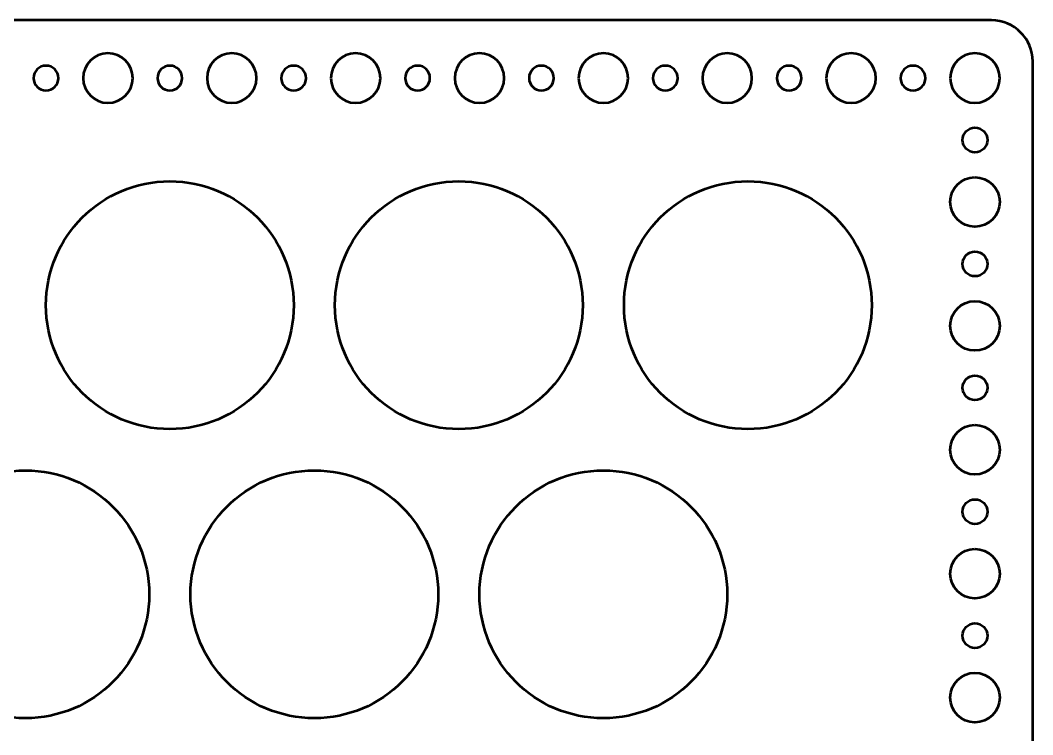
# Model space of a CAD drawing. Header units: centimetres. Extents: x -10.4 to 10.4, y -10.4 to 10.4.
# Drawn here: x -1.81 to 10.45, y 1.8 to 10.45 of the extents above; entities that cross this region are included whole.
import ezdxf

# ---------------------------------------------------------------- set-up
doc = ezdxf.new("R2010")
doc.units = ezdxf.units.CM
doc.header["$MEASUREMENT"] = 0
doc.layers.add('Layer 1', color=7, linetype='Continuous')

msp = doc.modelspace()

# ---------------------------------------------------------------- linework, layer by layer
at = {"layer": 'Layer 1', "lineweight": 53}
for centre, major_axis in [((9.75, 9), (0, 0.15)), ((0.00004, 6.99996), (0, 1.50004)), ((3.50004, 6.99996), (0, 1.50004)), ((7.00004, 6.99996), (0, 1.50004)), ((9.75001, 8.24999), (0, 0.30001)), ((9.75, 7.5), (0, 0.15)), ((9.75001, 6.74999), (0, 0.30001)), ((9.75, 6), (0, 0.15)), ((9.75001, 5.24999), (0, 0.30001)), ((-1.74996, 3.49996), (0, 1.50004)), ((1.75004, 3.49996), (0, 1.50004)), ((5.25004, 3.49996), (0, 1.50004)), ((9.75, 4.5), (0, 0.15)), ((9.75001, 3.74999), (0, 0.30001)), ((9.75, 3), (0, 0.15)), ((9.75001, 2.24999), (0, 0.30001))]:
    msp.add_ellipse(centre, major_axis=major_axis, ratio=1, dxfattribs=at)
for points, knots in [([(-10.45, -9.95), (-10.45, -9.95), (-10.45, 9.95), (-10.45, 9.95), (-10.45, 9.95), (-10.45, 10.22614), (-10.22614, 10.45), (-9.95, 10.45), (-9.95, 10.45), (-9.95, 10.45), (9.95, 10.45), (9.95, 10.45), (9.95, 10.45), (10.22614, 10.45), (10.45, 10.22614), (10.45, 9.95), (10.45, 9.95), (10.45, 9.95), (10.45, -9.95), (10.45, -9.95), (10.45, -9.95), (10.45, -10.22614), (10.22614, -10.45), (9.95, -10.45), (9.95, -10.45), (9.95, -10.45), (-9.95, -10.45), (-9.95, -10.45), (-9.95, -10.45), (-10.22614, -10.45), (-10.45, -10.22614), (-10.45, -9.95)], [0, 0, 0, 0, 0.11111111, 0.11111111, 0.11111111, 0.11111111, 0.22222222, 0.22222222, 0.22222222, 0.22222222, 0.33333333, 0.33333333, 0.33333333, 0.33333333, 0.44444444, 0.44444444, 0.44444444, 0.44444444, 0.55555556, 0.55555556, 0.55555556, 0.55555556, 0.66666667, 0.66666667, 0.66666667, 0.66666667, 0.77777778, 0.77777778, 0.77777778, 0.77777778, 1, 1, 1, 1]), ([(-1.05, 9.75), (-1.05, 9.91569), (-0.91569, 10.05), (-0.75, 10.05), (-0.75, 10.05), (-0.58431, 10.05), (-0.45, 9.91569), (-0.45, 9.75), (-0.45, 9.75), (-0.45, 9.58431), (-0.58431, 9.45), (-0.75, 9.45), (-0.75, 9.45), (-0.91569, 9.45), (-1.05, 9.58431), (-1.05, 9.75)], [0, 0, 0, 0, 0.2, 0.2, 0.2, 0.2, 0.4, 0.4, 0.4, 0.4, 0.6, 0.6, 0.6, 0.6, 1, 1, 1, 1]), ([(0.45, 9.75), (0.45, 9.91569), (0.58431, 10.05), (0.75, 10.05), (0.75, 10.05), (0.91569, 10.05), (1.05, 9.91569), (1.05, 9.75), (1.05, 9.75), (1.05, 9.58431), (0.91569, 9.45), (0.75, 9.45), (0.75, 9.45), (0.58431, 9.45), (0.45, 9.58431), (0.45, 9.75)], [0, 0, 0, 0, 0.2, 0.2, 0.2, 0.2, 0.4, 0.4, 0.4, 0.4, 0.6, 0.6, 0.6, 0.6, 1, 1, 1, 1]), ([(1.95, 9.75), (1.95, 9.91569), (2.08431, 10.05), (2.25, 10.05), (2.25, 10.05), (2.41569, 10.05), (2.55, 9.91569), (2.55, 9.75), (2.55, 9.75), (2.55, 9.58431), (2.41569, 9.45), (2.25, 9.45), (2.25, 9.45), (2.08431, 9.45), (1.95, 9.58431), (1.95, 9.75)], [0, 0, 0, 0, 0.2, 0.2, 0.2, 0.2, 0.4, 0.4, 0.4, 0.4, 0.6, 0.6, 0.6, 0.6, 1, 1, 1, 1]), ([(3.45, 9.75), (3.45, 9.91569), (3.58431, 10.05), (3.75, 10.05), (3.75, 10.05), (3.91569, 10.05), (4.05, 9.91569), (4.05, 9.75), (4.05, 9.75), (4.05, 9.58431), (3.91569, 9.45), (3.75, 9.45), (3.75, 9.45), (3.58431, 9.45), (3.45, 9.58431), (3.45, 9.75)], [0, 0, 0, 0, 0.2, 0.2, 0.2, 0.2, 0.4, 0.4, 0.4, 0.4, 0.6, 0.6, 0.6, 0.6, 1, 1, 1, 1]), ([(4.95, 9.75), (4.95, 9.91569), (5.08431, 10.05), (5.25, 10.05), (5.25, 10.05), (5.41569, 10.05), (5.55, 9.91569), (5.55, 9.75), (5.55, 9.75), (5.55, 9.58431), (5.41569, 9.45), (5.25, 9.45), (5.25, 9.45), (5.08431, 9.45), (4.95, 9.58431), (4.95, 9.75)], [0, 0, 0, 0, 0.2, 0.2, 0.2, 0.2, 0.4, 0.4, 0.4, 0.4, 0.6, 0.6, 0.6, 0.6, 1, 1, 1, 1]), ([(6.45, 9.75), (6.45, 9.91569), (6.58431, 10.05), (6.75, 10.05), (6.75, 10.05), (6.91569, 10.05), (7.05, 9.91569), (7.05, 9.75), (7.05, 9.75), (7.05, 9.58431), (6.91569, 9.45), (6.75, 9.45), (6.75, 9.45), (6.58431, 9.45), (6.45, 9.58431), (6.45, 9.75)], [0, 0, 0, 0, 0.2, 0.2, 0.2, 0.2, 0.4, 0.4, 0.4, 0.4, 0.6, 0.6, 0.6, 0.6, 1, 1, 1, 1]), ([(7.95, 9.75), (7.95, 9.91569), (8.08431, 10.05), (8.25, 10.05), (8.25, 10.05), (8.41569, 10.05), (8.55, 9.91569), (8.55, 9.75), (8.55, 9.75), (8.55, 9.58431), (8.41569, 9.45), (8.25, 9.45), (8.25, 9.45), (8.08431, 9.45), (7.95, 9.58431), (7.95, 9.75)], [0, 0, 0, 0, 0.2, 0.2, 0.2, 0.2, 0.4, 0.4, 0.4, 0.4, 0.6, 0.6, 0.6, 0.6, 1, 1, 1, 1]), ([(9.45, 9.75), (9.45, 9.91569), (9.58431, 10.05), (9.75, 10.05), (9.75, 10.05), (9.91569, 10.05), (10.05, 9.91569), (10.05, 9.75), (10.05, 9.75), (10.05, 9.58431), (9.91569, 9.45), (9.75, 9.45), (9.75, 9.45), (9.58431, 9.45), (9.45, 9.58431), (9.45, 9.75)], [0, 0, 0, 0, 0.2, 0.2, 0.2, 0.2, 0.4, 0.4, 0.4, 0.4, 0.6, 0.6, 0.6, 0.6, 1, 1, 1, 1]), ([(-1.65, 9.75), (-1.65, 9.83284), (-1.58284, 9.9), (-1.5, 9.9), (-1.5, 9.9), (-1.41716, 9.9), (-1.35, 9.83284), (-1.35, 9.75), (-1.35, 9.75), (-1.35, 9.66716), (-1.41716, 9.6), (-1.5, 9.6), (-1.5, 9.6), (-1.58284, 9.6), (-1.65, 9.66716), (-1.65, 9.75)], [0, 0, 0, 0, 0.2, 0.2, 0.2, 0.2, 0.4, 0.4, 0.4, 0.4, 0.6, 0.6, 0.6, 0.6, 1, 1, 1, 1]), ([(-0.15, 9.75), (-0.15, 9.83284), (-0.08284, 9.9), (0, 9.9), (0, 9.9), (0.08284, 9.9), (0.15, 9.83284), (0.15, 9.75), (0.15, 9.75), (0.15, 9.66716), (0.08284, 9.6), (0, 9.6), (0, 9.6), (-0.08284, 9.6), (-0.15, 9.66716), (-0.15, 9.75)], [0, 0, 0, 0, 0.2, 0.2, 0.2, 0.2, 0.4, 0.4, 0.4, 0.4, 0.6, 0.6, 0.6, 0.6, 1, 1, 1, 1]), ([(1.35, 9.75), (1.35, 9.83284), (1.41716, 9.9), (1.5, 9.9), (1.5, 9.9), (1.58284, 9.9), (1.65, 9.83284), (1.65, 9.75), (1.65, 9.75), (1.65, 9.66716), (1.58284, 9.6), (1.5, 9.6), (1.5, 9.6), (1.41716, 9.6), (1.35, 9.66716), (1.35, 9.75)], [0, 0, 0, 0, 0.2, 0.2, 0.2, 0.2, 0.4, 0.4, 0.4, 0.4, 0.6, 0.6, 0.6, 0.6, 1, 1, 1, 1]), ([(2.85, 9.75), (2.85, 9.83284), (2.91716, 9.9), (3, 9.9), (3, 9.9), (3.08284, 9.9), (3.15, 9.83284), (3.15, 9.75), (3.15, 9.75), (3.15, 9.66716), (3.08284, 9.6), (3, 9.6), (3, 9.6), (2.91716, 9.6), (2.85, 9.66716), (2.85, 9.75)], [0, 0, 0, 0, 0.2, 0.2, 0.2, 0.2, 0.4, 0.4, 0.4, 0.4, 0.6, 0.6, 0.6, 0.6, 1, 1, 1, 1]), ([(4.35, 9.75), (4.35, 9.83284), (4.41716, 9.9), (4.5, 9.9), (4.5, 9.9), (4.58284, 9.9), (4.65, 9.83284), (4.65, 9.75), (4.65, 9.75), (4.65, 9.66716), (4.58284, 9.6), (4.5, 9.6), (4.5, 9.6), (4.41716, 9.6), (4.35, 9.66716), (4.35, 9.75)], [0, 0, 0, 0, 0.2, 0.2, 0.2, 0.2, 0.4, 0.4, 0.4, 0.4, 0.6, 0.6, 0.6, 0.6, 1, 1, 1, 1]), ([(5.85, 9.75), (5.85, 9.83284), (5.91716, 9.9), (6, 9.9), (6, 9.9), (6.08284, 9.9), (6.15, 9.83284), (6.15, 9.75), (6.15, 9.75), (6.15, 9.66716), (6.08284, 9.6), (6, 9.6), (6, 9.6), (5.91716, 9.6), (5.85, 9.66716), (5.85, 9.75)], [0, 0, 0, 0, 0.2, 0.2, 0.2, 0.2, 0.4, 0.4, 0.4, 0.4, 0.6, 0.6, 0.6, 0.6, 1, 1, 1, 1]), ([(7.35, 9.75), (7.35, 9.83284), (7.41716, 9.9), (7.5, 9.9), (7.5, 9.9), (7.58284, 9.9), (7.65, 9.83284), (7.65, 9.75), (7.65, 9.75), (7.65, 9.66716), (7.58284, 9.6), (7.5, 9.6), (7.5, 9.6), (7.41716, 9.6), (7.35, 9.66716), (7.35, 9.75)], [0, 0, 0, 0, 0.2, 0.2, 0.2, 0.2, 0.4, 0.4, 0.4, 0.4, 0.6, 0.6, 0.6, 0.6, 1, 1, 1, 1]), ([(8.85, 9.75), (8.85, 9.83284), (8.91716, 9.9), (9, 9.9), (9, 9.9), (9.08284, 9.9), (9.15, 9.83284), (9.15, 9.75), (9.15, 9.75), (9.15, 9.66716), (9.08284, 9.6), (9, 9.6), (9, 9.6), (8.91716, 9.6), (8.85, 9.66716), (8.85, 9.75)], [0, 0, 0, 0, 0.2, 0.2, 0.2, 0.2, 0.4, 0.4, 0.4, 0.4, 0.6, 0.6, 0.6, 0.6, 1, 1, 1, 1])]:
    msp.add_open_spline(points, degree=3, knots=knots, dxfattribs=at)

doc.saveas('drawing.dxf')
